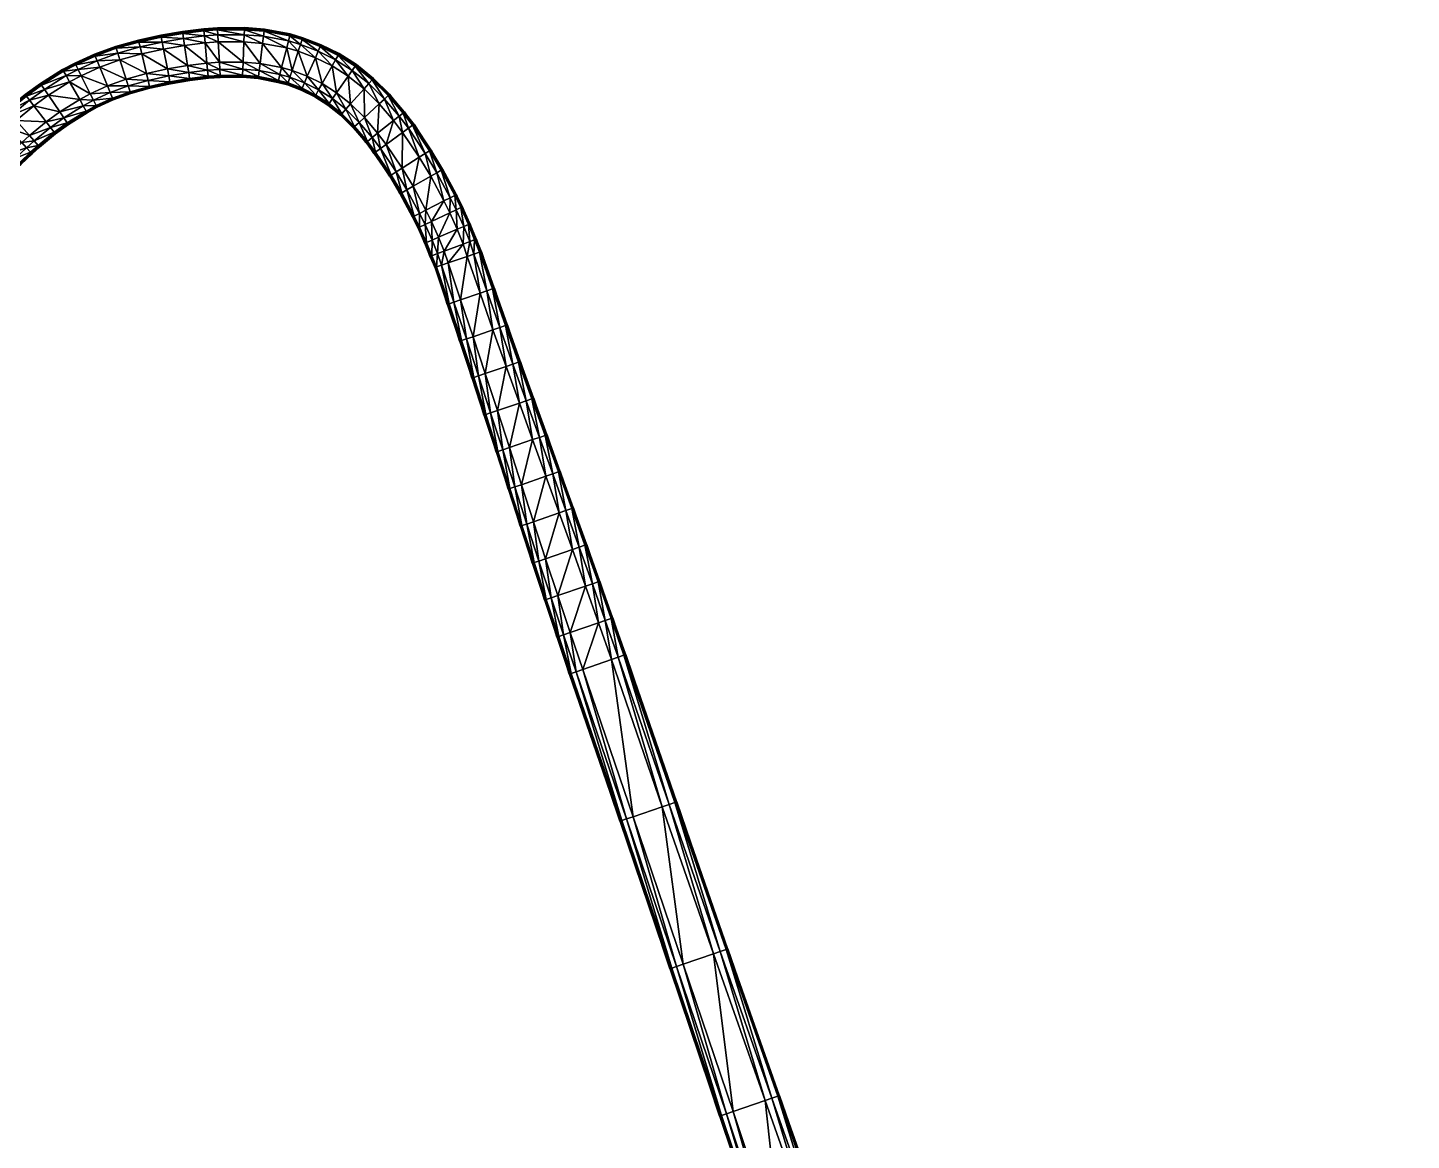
# Model space of a CAD drawing. Extents: x -796 to 2083, y -2726 to 2815.
# Drawn here: x -74 to 610, y 2265 to 2815 of the extents above; entities that cross this region are included whole.
import ezdxf

# ---------------------------------------------------------------- set-up
doc = ezdxf.new("R2010")
doc.units = 0
for name, color, linetype in [('MELLAHA022LEFTSAND', 82, 'CONTINUOUS'), ('MELLAHA022RIGHTSAND', 82, 'CONTINUOUS'), ('MELLAHA022TRACK', 82, 'CONTINUOUS'), ('MELLAHA023LEFTSAND', 82, 'CONTINUOUS'), ('MELLAHA023RIGHTSAND', 82, 'CONTINUOUS'), ('MELLAHA023TRACK', 82, 'CONTINUOUS')]:
    doc.layers.add(name, color=color, linetype=linetype)

msp = doc.modelspace()

# ---------------------------------------------------------------- meshes
at = {"layer": 'MELLAHA022LEFTSAND', "color": 82}
mesh = msp.add_polyface(dxfattribs=at)
corners = [(3.399428, 2810.101074, 5.120324), (-7.655331, 2810.720215, 5.120324), (-7.174756, 2808.266113, 5.120324), (3.029832, 2812.574463, 5.120324), (-7.751444, 2811.210938, 5.620324), (2.955913, 2813.069092, 5.620324), (-7.847559, 2811.70166, 5.120324), (-6.501952, 2804.830811, 5.120324), (-18.097702, 2805.90918, 5.120324), (-17.293772, 2802.501221, 5.120324), (-18.671938, 2808.343262, 5.120324), (-18.786785, 2808.830078, 5.620324), (-18.901632, 2809.316895, 5.120324), (-29.136494, 2802.855225, 5.120324), (-28.065907, 2799.52002, 5.120324), (-29.901199, 2805.237549, 5.120324), (-30.054142, 2805.713867, 5.620324), (-30.207085, 2806.19043, 5.120324), (-39.350746, 2799.125732, 5.120324), (-38.019783, 2795.885986, 5.120324), (-40.301434, 2801.439941, 5.120324), (-40.491573, 2801.902832, 5.620324), (-40.681709, 2802.365723, 5.120324), (-48.773273, 2794.827393, 5.120324), (-47.199615, 2791.698242, 5.120324), (-49.897312, 2797.062256, 5.120324), (-50.12212, 2797.509277, 5.620324), (-50.346928, 2797.956299, 5.120324)]
mesh.append_faces([[corners[k] for k in face] for face in [(0, 1, 2), (3, 4, 1), (5, 6, 4), (7, 8, 9), (7, 2, 8), (2, 10, 8), (2, 1, 10), (1, 11, 10), (1, 4, 11), (4, 12, 11), (4, 6, 12), (9, 13, 14), (9, 8, 13), (8, 15, 13), (8, 10, 15), (10, 16, 15), (10, 11, 16), (11, 17, 16), (11, 12, 17), (14, 18, 19), (14, 13, 18), (13, 20, 18), (13, 15, 20), (15, 21, 20), (15, 16, 21), (16, 22, 21), (16, 17, 22), (19, 23, 24), (19, 18, 23), (18, 25, 23), (18, 20, 25), (20, 21, 26), (21, 22, 27)]])
mesh = msp.add_polyface(dxfattribs=at)
corners = [(42.454029, 2807.698486, 5.120324), (33.391605, 2811.958984, 5.120324), (33.243942, 2808.459473, 5.120324), (42.889877, 2811.174561, 5.120324), (33.497078, 2814.45874, 5.120324), (43.201199, 2813.657471, 5.120324), (33.518173, 2814.95874, 5.620324), (43.263462, 2814.154053, 5.620324), (33.539268, 2815.458496, 5.120324), (20.353958, 2811.919189, 5.120324), (20.540943, 2808.398926, 5.120324), (20.220394, 2814.433594, 5.120324), (20.204899, 2814.933594, 5.620324), (20.189404, 2815.433594, 5.120324), (13.666998, 2811.364258, 5.120324), (13.997042, 2807.878418, 5.120324), (13.431252, 2813.854248, 5.120324), (13.384103, 2814.352295, 5.620324), (13.336954, 2814.850342, 5.120324), (3.399428, 2810.101074, 5.120324), (3.916863, 2806.638428, 5.120324), (3.029832, 2812.574463, 5.120324), (2.955913, 2813.069092, 5.620324), (2.881993, 2813.563721, 5.120324), (-7.174756, 2808.266113, 5.120324), (-6.501952, 2804.830811, 5.120324), (-7.655331, 2810.720215, 5.120324), (-7.751444, 2811.210938, 5.620324), (-7.847559, 2811.70166, 5.120324)]
mesh.append_faces([[corners[k] for k in face] for face in [(0, 1, 2), (3, 4, 1), (5, 6, 4), (7, 8, 6), (2, 9, 10), (2, 1, 9), (1, 11, 9), (1, 4, 11), (4, 12, 11), (4, 6, 12), (6, 13, 12), (6, 8, 13), (10, 14, 15), (10, 9, 14), (9, 16, 14), (9, 11, 16), (11, 17, 16), (11, 12, 17), (12, 18, 17), (12, 13, 18), (15, 19, 20), (15, 14, 19), (14, 21, 19), (14, 16, 21), (16, 22, 21), (16, 17, 22), (17, 23, 22), (17, 18, 23), (20, 24, 25), (20, 19, 24), (19, 21, 26), (21, 22, 27), (22, 23, 28)]])
mesh = msp.add_polyface(dxfattribs=at)
corners = [(76.798691, 2796.500488, 5.120323), (69.984238, 2803.818359, 5.120323), (68.578156, 2800.608398, 5.120323), (78.51947, 2799.553223, 5.120323), (70.988594, 2806.111328, 5.120323), (79.748596, 2801.733887, 5.120323), (71.189461, 2806.569824, 5.620323), (79.994415, 2802.169922, 5.620323), (71.390335, 2807.02832, 5.120323), (61.192955, 2807.15332, 5.120323), (60.115559, 2803.818848, 5.120323), (61.962524, 2809.535156, 5.120323), (62.11644, 2810.011475, 5.620323), (62.270351, 2810.488037, 5.120323), (55.226463, 2808.990967, 5.120323), (54.356174, 2805.545898, 5.120323), (55.848099, 2811.45166, 5.120323), (55.955135, 2811.94043, 5.620323), (56.062176, 2812.429443, 5.120323), (42.889877, 2811.174561, 5.120324), (42.454029, 2807.698486, 5.120324), (43.201199, 2813.657471, 5.120324), (43.263462, 2814.154053, 5.620324), (43.325726, 2814.650635, 5.120324), (33.391605, 2811.958984, 5.120324), (33.497078, 2814.45874, 5.120324), (33.518173, 2814.95874, 5.620324), (33.539268, 2815.458496, 5.120324)]
mesh.append_faces([[corners[k] for k in face] for face in [(0, 1, 2), (0, 3, 1), (3, 4, 1), (5, 6, 4), (7, 8, 6), (2, 9, 10), (2, 1, 9), (1, 11, 9), (1, 4, 11), (4, 12, 11), (4, 6, 12), (6, 13, 12), (6, 8, 13), (10, 14, 15), (10, 9, 14), (9, 16, 14), (9, 11, 16), (11, 17, 16), (11, 12, 17), (12, 18, 17), (12, 13, 18), (15, 19, 20), (15, 14, 19), (14, 21, 19), (14, 16, 21), (16, 22, 21), (16, 17, 22), (17, 23, 22), (17, 18, 23), (20, 19, 24), (19, 21, 25), (21, 22, 26), (22, 23, 27)]])
mesh = msp.add_polyface(dxfattribs=at)
corners = [(107.163147, 2769.478516, 5.120323), (102.680817, 2780.132813, 5.120323), (100.104248, 2777.759521, 5.120323), (109.906006, 2771.655762, 5.120323), (104.521225, 2781.827881, 5.120323), (111.865204, 2773.210938, 5.120323), (104.889297, 2782.166992, 5.620323), (112.257034, 2773.521973, 5.620323), (105.257385, 2782.505859, 5.120323), (94.985962, 2787.781494, 5.120323), (92.641068, 2785.17627, 5.120323), (96.660889, 2789.64209, 5.120323), (96.995865, 2790.014404, 5.620323), (97.330856, 2790.386475, 5.120323), (86.802307, 2794.33374, 5.120323), (84.788879, 2791.464111, 5.120323), (88.240463, 2796.383545, 5.120323), (88.528091, 2796.793457, 5.620323), (88.815735, 2797.203369, 5.120323), (78.51947, 2799.553223, 5.120323), (76.798691, 2796.500488, 5.120323), (79.748596, 2801.733887, 5.120323), (79.994415, 2802.169922, 5.620323), (80.24025, 2802.605957, 5.120323), (70.988594, 2806.111328, 5.120323), (71.189461, 2806.569824, 5.620323), (71.390335, 2807.02832, 5.120323)]
mesh.append_faces([[corners[k] for k in face] for face in [(0, 1, 2), (0, 3, 1), (3, 4, 1), (3, 5, 4), (5, 6, 4), (7, 8, 6), (2, 9, 10), (2, 1, 9), (1, 11, 9), (1, 4, 11), (4, 12, 11), (4, 6, 12), (6, 13, 12), (6, 8, 13), (10, 14, 15), (10, 9, 14), (9, 16, 14), (9, 11, 16), (11, 17, 16), (11, 12, 17), (12, 18, 17), (12, 13, 18), (15, 19, 20), (15, 14, 19), (14, 21, 19), (14, 16, 21), (16, 22, 21), (16, 17, 22), (17, 23, 22), (17, 18, 23), (19, 21, 24), (21, 22, 25), (22, 23, 26)]])
mesh = msp.add_polyface(dxfattribs=at)
corners = [(-40.301434, 2801.439941, 5.120324), (-50.12212, 2797.509277, 5.620324), (-49.897312, 2797.062256, 5.120324), (-40.491573, 2801.902832, 5.620324), (-50.346928, 2797.956299, 5.120324), (-47.199615, 2791.698242, 5.120324), (-54.668056, 2791.753174, 5.120324), (-52.932934, 2788.680908, 5.120324), (-48.773273, 2794.827393, 5.120324), (-55.907436, 2793.947754, 5.120324), (-56.163532, 2794.377441, 5.620324), (-56.419636, 2794.807373, 5.120324), (-65.431778, 2784.944336, 5.120324), (-63.447811, 2782.058838, 5.120324), (-66.848907, 2787.005371, 5.120324), (-67.132324, 2787.41748, 5.620324), (-67.415756, 2787.82959, 5.120324), (-72.772903, 2779.574463, 5.120324), (-70.627869, 2776.807373, 5.120324), (-74.305084, 2781.551025, 5.120324), (-74.611511, 2781.946533, 5.620324), (-74.917953, 2782.341797, 5.120324), (-81.67868, 2772.226074, 5.120324), (-79.361984, 2769.59082, 5.120324), (-83.333466, 2774.108398, 5.120324), (-83.658463, 2774.488525, 5.620324), (-83.983475, 2774.868652, 5.120324)]
mesh.append_faces([[corners[k] for k in face] for face in [(0, 1, 2), (3, 4, 1), (5, 6, 7), (5, 8, 6), (8, 9, 6), (8, 2, 9), (2, 10, 9), (2, 1, 10), (1, 11, 10), (1, 4, 11), (7, 12, 13), (7, 6, 12), (6, 14, 12), (6, 9, 14), (9, 15, 14), (9, 10, 15), (10, 16, 15), (10, 11, 16), (13, 17, 18), (13, 12, 17), (12, 19, 17), (12, 14, 19), (14, 20, 19), (14, 15, 20), (15, 21, 20), (15, 16, 21), (18, 22, 23), (18, 17, 22), (17, 24, 22), (17, 19, 24), (19, 25, 24), (19, 20, 25), (20, 21, 26)]])
mesh = msp.add_polyface(dxfattribs=at)
corners = [(132.116653, 2729.745605, 5.120323), (128.582779, 2743.699463, 5.120323), (125.542511, 2741.964111, 5.120323), (135.250427, 2731.324951, 5.120323), (130.75441, 2744.939209, 5.120323), (137.488831, 2732.453369, 5.120323), (131.188736, 2745.187012, 5.620323), (137.932541, 2732.684082, 5.620323), (131.623047, 2745.435059, 5.120323), (138.376236, 2732.914795, 5.120323), (122.892349, 2753.194824, 5.120323), (119.929611, 2751.329834, 5.120323), (125.008591, 2754.5271, 5.120323), (125.431839, 2754.793457, 5.620323), (125.855087, 2755.060059, 5.120323), (114.497406, 2765.695068, 5.120323), (111.652283, 2763.620117, 5.120323), (116.529648, 2767.17749, 5.120323), (116.939178, 2767.4646, 5.620323), (117.348724, 2767.751953, 5.120323), (109.906006, 2771.655762, 5.120323), (107.163147, 2769.478516, 5.120323), (111.865204, 2773.210938, 5.120323), (112.257034, 2773.521973, 5.620323), (112.64888, 2773.832764, 5.120323), (104.889297, 2782.166992, 5.620323), (105.257385, 2782.505859, 5.120323)]
mesh.append_faces([[corners[k] for k in face] for face in [(0, 1, 2), (3, 4, 1), (3, 5, 4), (5, 6, 4), (5, 7, 6), (7, 8, 6), (7, 9, 8), (2, 10, 11), (2, 1, 10), (1, 12, 10), (1, 4, 12), (4, 13, 12), (4, 6, 13), (6, 14, 13), (6, 8, 14), (11, 15, 16), (11, 10, 15), (10, 17, 15), (10, 12, 17), (12, 18, 17), (12, 13, 18), (13, 19, 18), (13, 14, 19), (16, 20, 21), (16, 15, 20), (15, 22, 20), (15, 17, 22), (17, 23, 22), (17, 18, 23), (18, 24, 23), (18, 19, 24), (22, 23, 25), (23, 24, 26)]])
mesh = msp.add_polyface(dxfattribs=at)
corners = [(143.607025, 2702.351807, 5.120331), (144.847366, 2709.621094, 5.120323), (141.565674, 2708.400879, 5.120323), (146.914169, 2703.48999, 5.122773), (147.191422, 2710.492676, 5.120323), (149.750854, 2704.466309, 5.122773), (147.660233, 2710.667236, 5.620323), (150.223633, 2704.628906, 5.622773), (148.129044, 2710.841553, 5.120323), (150.696426, 2704.791748, 5.122773), (141.859833, 2717.086182, 5.120323), (138.638412, 2715.71582, 5.120323), (144.160858, 2718.065186, 5.120323), (144.621063, 2718.260742, 5.620323), (145.081268, 2718.456543, 5.120323), (138.119095, 2725.404297, 5.120323), (134.954376, 2723.907959, 5.120323), (140.379608, 2726.473145, 5.120323), (140.831711, 2726.687012, 5.620323), (141.283813, 2726.900635, 5.120323), (135.250427, 2731.324951, 5.120323), (132.116653, 2729.745605, 5.120323), (137.488831, 2732.453369, 5.120323), (137.932541, 2732.684082, 5.620323), (138.376236, 2732.914795, 5.120323), (128.582779, 2743.699463, 5.120323)]
mesh.append_faces([[corners[k] for k in face] for face in [(0, 1, 2), (0, 3, 1), (3, 4, 1), (3, 5, 4), (5, 6, 4), (5, 7, 6), (7, 8, 6), (7, 9, 8), (2, 10, 11), (2, 1, 10), (1, 12, 10), (1, 4, 12), (4, 13, 12), (4, 6, 13), (6, 14, 13), (6, 8, 14), (11, 15, 16), (11, 10, 15), (10, 17, 15), (10, 12, 17), (12, 18, 17), (12, 13, 18), (13, 19, 18), (13, 14, 19), (16, 20, 21), (16, 15, 20), (15, 22, 20), (15, 17, 22), (17, 23, 22), (17, 18, 23), (18, 24, 23), (18, 19, 24), (21, 20, 25)]])
at = {"layer": 'MELLAHA022RIGHTSAND', "color": 82}
mesh = msp.add_polyface(dxfattribs=at)
corners = [(40.275089, 2790.320557, 5.122765), (32.526821, 2791.464111, 5.622765), (32.505726, 2790.964355, 5.122765), (40.337353, 2790.817139, 5.622765), (32.547916, 2791.964111, 5.122765), (40.39962, 2791.313721, 5.122765), (32.674484, 2794.963623, 5.122765), (40.773201, 2794.293213, 5.122765), (32.822151, 2798.463379, 5.122765), (21.43782, 2791.306641, 5.622765), (21.453314, 2790.806641, 5.122765), (21.422325, 2791.806641, 5.122765), (21.262047, 2794.82373, 5.122765), (21.075195, 2798.341553, 5.120324), (15.599878, 2790.949219, 5.622765), (15.647028, 2790.451416, 5.122765), (15.552729, 2791.447266, 5.122765), (15.269835, 2794.435303, 5.122765), (14.939791, 2797.921143, 5.122765), (6.429755, 2789.82251, 5.622765), (6.503675, 2789.327881, 5.122765), (6.355836, 2790.317139, 5.122765), (5.91232, 2793.285156, 5.122765), (5.394885, 2796.747803, 5.122765), (-3.234524, 2788.146484, 5.622765), (-3.138409, 2787.655762, 5.122765), (-3.330638, 2788.637451, 5.122765), (-3.907328, 2791.582031, 5.122765), (-4.580131, 2795.017578, 5.122765)]
mesh.append_faces([[corners[k] for k in face] for face in [(0, 1, 2), (3, 4, 1), (5, 6, 4), (7, 8, 6), (2, 9, 10), (2, 1, 9), (1, 11, 9), (1, 4, 11), (4, 12, 11), (4, 6, 12), (6, 13, 12), (6, 8, 13), (10, 14, 15), (10, 9, 14), (9, 16, 14), (9, 11, 16), (11, 17, 16), (11, 12, 17), (12, 18, 17), (12, 13, 18), (15, 19, 20), (15, 14, 19), (14, 21, 19), (14, 16, 21), (16, 22, 21), (16, 17, 22), (17, 23, 22), (17, 18, 23), (20, 24, 25), (20, 19, 24), (19, 21, 26), (21, 22, 27), (22, 23, 28)]])
mesh = msp.add_polyface(dxfattribs=at)
corners = [(68.19603, 2781.239014, 5.122765), (61.749561, 2785.019287, 5.622765), (61.548691, 2784.560791, 5.122765), (68.441856, 2781.675293, 5.622765), (61.950432, 2785.477783, 5.122765), (68.687683, 2782.111328, 5.122765), (63.155651, 2788.229248, 5.122765), (70.162628, 2784.728027, 5.122765), (64.561737, 2791.439209, 5.122765), (54.883255, 2787.624756, 5.622765), (54.729343, 2787.148438, 5.122765), (55.03717, 2788.101074, 5.122765), (55.960651, 2790.959229, 5.122765), (57.038048, 2794.293945, 5.122765), (50.146961, 2788.818604, 5.622765), (50.039925, 2788.329834, 5.122765), (50.253998, 2789.307617, 5.122765), (50.999958, 2792.260498, 5.122765), (51.869633, 2795.703125, 5.120323), (40.337353, 2790.817139, 5.622765), (40.275089, 2790.320557, 5.122765), (40.39962, 2791.313721, 5.122765), (40.773201, 2794.293213, 5.122765), (41.209053, 2797.769287, 5.122765), (32.526821, 2791.464111, 5.622765), (32.547916, 2791.964111, 5.122765), (32.674484, 2794.963623, 5.122765), (32.822151, 2798.463379, 5.122765)]
mesh.append_faces([[corners[k] for k in face] for face in [(0, 1, 2), (0, 3, 1), (3, 4, 1), (5, 6, 4), (7, 8, 6), (2, 9, 10), (2, 1, 9), (1, 11, 9), (1, 4, 11), (4, 12, 11), (4, 6, 12), (6, 13, 12), (6, 8, 13), (10, 14, 15), (10, 9, 14), (9, 16, 14), (9, 11, 16), (11, 17, 16), (11, 12, 17), (12, 18, 17), (12, 13, 18), (15, 19, 20), (15, 14, 19), (14, 21, 19), (14, 16, 21), (16, 22, 21), (16, 17, 22), (17, 23, 22), (17, 18, 23), (20, 19, 24), (19, 21, 25), (21, 22, 26), (22, 23, 27)]])
mesh = msp.add_polyface(dxfattribs=at)
corners = [(6.429755, 2789.82251, 5.622765), (-3.330638, 2788.637451, 5.122765), (-3.234524, 2788.146484, 5.622765), (6.355836, 2790.317139, 5.122765), (-3.907328, 2791.582031, 5.122765), (5.91232, 2793.285156, 5.122765), (-4.580131, 2795.017578, 5.122765), (-3.138409, 2787.655762, 5.122765), (-13.389536, 2785.950928, 5.622765), (-13.274689, 2785.464111, 5.122765), (-13.504383, 2786.437744, 5.122765), (-14.193466, 2789.358887, 5.122765), (-14.997396, 2792.766846, 5.122765), (-22.866655, 2783.322998, 5.622765), (-22.713715, 2782.846436, 5.122765), (-23.019596, 2783.799316, 5.122765), (-23.937244, 2786.658203, 5.122765), (-25.007835, 2789.993408, 5.122765), (-31.556038, 2780.151367, 5.622765), (-31.365902, 2779.688477, 5.122765), (-31.746178, 2780.614258, 5.122765), (-32.887005, 2783.391357, 5.122765), (-34.217968, 2786.631348, 5.122765), (-39.557251, 2776.502686, 5.622765), (-39.332443, 2776.055664, 5.122765), (-39.782059, 2776.949707, 5.122765), (-41.130909, 2779.631836, 5.122765), (-42.704563, 2782.760742, 5.122765)]
mesh.append_faces([[corners[k] for k in face] for face in [(0, 1, 2), (3, 4, 1), (5, 6, 4), (7, 8, 9), (7, 2, 8), (2, 10, 8), (2, 1, 10), (1, 11, 10), (1, 4, 11), (4, 12, 11), (4, 6, 12), (9, 13, 14), (9, 8, 13), (8, 15, 13), (8, 10, 15), (10, 16, 15), (10, 11, 16), (11, 17, 16), (11, 12, 17), (14, 18, 19), (14, 13, 18), (13, 20, 18), (13, 15, 20), (15, 21, 20), (15, 16, 21), (16, 22, 21), (16, 17, 22), (19, 23, 24), (19, 18, 23), (18, 25, 23), (18, 20, 25), (20, 21, 26), (21, 22, 27)]])
mesh = msp.add_polyface(dxfattribs=at)
corners = [(93.450775, 2758.594238, 5.122765), (87.591324, 2766.233887, 5.622765), (87.223251, 2765.89502, 5.122765), (93.842621, 2758.905273, 5.622765), (87.959412, 2766.572998, 5.122765), (94.234451, 2759.216309, 5.122765), (90.167892, 2768.607178, 5.122765), (96.58548, 2761.08252, 5.122765), (92.744461, 2770.980469, 5.122765), (99.328339, 2763.259766, 5.122765), (81.25325, 2772.524902, 5.622765), (80.918274, 2772.152832, 5.122765), (81.588242, 2772.896973, 5.122765), (83.598145, 2775.129883, 5.122765), (85.943039, 2777.735107, 5.122765), (75.010803, 2777.527588, 5.622765), (74.723175, 2777.117676, 5.122765), (75.298431, 2777.9375, 5.122765), (77.024231, 2780.397217, 5.122765), (79.037659, 2783.26709, 5.122765), (68.441856, 2781.675293, 5.622765), (68.19603, 2781.239014, 5.122765), (68.687683, 2782.111328, 5.122765), (70.162628, 2784.728027, 5.122765), (71.883408, 2787.780762, 5.122765), (61.950432, 2785.477783, 5.122765), (63.155651, 2788.229248, 5.122765), (64.561737, 2791.439209, 5.122765)]
mesh.append_faces([[corners[k] for k in face] for face in [(0, 1, 2), (3, 4, 1), (5, 6, 4), (5, 7, 6), (7, 8, 6), (7, 9, 8), (2, 10, 11), (2, 1, 10), (1, 12, 10), (1, 4, 12), (4, 13, 12), (4, 6, 13), (6, 14, 13), (6, 8, 14), (11, 15, 16), (11, 10, 15), (10, 17, 15), (10, 12, 17), (12, 18, 17), (12, 13, 18), (13, 19, 18), (13, 14, 19), (16, 20, 21), (16, 15, 20), (15, 22, 20), (15, 17, 22), (17, 23, 22), (17, 18, 23), (18, 24, 23), (18, 19, 24), (20, 22, 25), (22, 23, 26), (23, 24, 27)]])
mesh = msp.add_polyface(dxfattribs=at)
corners = [(-31.746178, 2780.614258, 5.122765), (-41.130909, 2779.631836, 5.122765), (-39.782059, 2776.949707, 5.122765), (-32.887005, 2783.391357, 5.122765), (-42.704563, 2782.760742, 5.122765), (-39.332443, 2776.055664, 5.122765), (-44.498203, 2773.769287, 5.622765), (-44.242104, 2773.3396, 5.122765), (-39.557251, 2776.502686, 5.622765), (-44.754303, 2774.199219, 5.122765), (-46.241543, 2776.832764, 5.122765), (-47.975449, 2779.902832, 5.120324), (-53.812801, 2768.046387, 5.622765), (-53.529377, 2767.634033, 5.122765), (-54.096226, 2768.458496, 5.122765), (-55.796772, 2770.931641, 5.122765), (-57.780735, 2773.817139, 5.122765), (-60.210621, 2763.368652, 5.622765), (-59.904186, 2762.973389, 5.122765), (-60.517056, 2763.76416, 5.122765), (-62.355663, 2766.135986, 5.122765), (-64.500702, 2768.903076, 5.122765), (-68.117096, 2756.788574, 5.622765), (-67.792084, 2756.408447, 5.122765), (-68.442093, 2757.168701, 5.122765), (-70.427826, 2759.427734, 5.122765), (-72.742874, 2762.061035, 5.120324)]
mesh.append_faces([[corners[k] for k in face] for face in [(0, 1, 2), (3, 4, 1), (5, 6, 7), (5, 8, 6), (8, 9, 6), (8, 2, 9), (2, 10, 9), (2, 1, 10), (1, 11, 10), (1, 4, 11), (7, 12, 13), (7, 6, 12), (6, 14, 12), (6, 9, 14), (9, 15, 14), (9, 10, 15), (10, 16, 15), (10, 11, 16), (13, 17, 18), (13, 12, 17), (12, 19, 17), (12, 14, 19), (14, 20, 19), (14, 15, 20), (15, 21, 20), (15, 16, 21), (18, 22, 23), (18, 17, 22), (17, 24, 22), (17, 19, 24), (19, 25, 24), (19, 20, 25), (20, 21, 26)]])
mesh = msp.add_polyface(dxfattribs=at)
corners = [(-62.355663, 2766.135986, 5.122765), (-72.742874, 2762.061035, 5.120324), (-70.427826, 2759.427734, 5.122765), (-67.792084, 2756.408447, 5.122765), (-71.866714, 2753.445557, 5.622765), (-71.527603, 2753.078125, 5.122765), (-68.117096, 2756.788574, 5.622765), (-72.205841, 2753.812988, 5.122765), (-68.442093, 2757.168701, 5.122765), (-74.240555, 2756.018066, 5.122765), (-76.614395, 2758.59082, 5.122765), (-77.247101, 2748.338135, 5.622765), (-76.898361, 2747.979736, 5.122765), (-77.595856, 2748.696289, 5.122765), (-79.688354, 2750.846436, 5.122765), (-82.129608, 2753.354736, 5.122765), (-82.412781, 2743.228027, 5.622765), (-82.05899, 2742.874756, 5.122765), (-82.766556, 2743.581299, 5.122765), (-84.889236, 2745.701416, 5.122765), (-87.365707, 2748.174805, 5.122765), (-87.434586, 2738.186035, 5.622765), (-87.080811, 2737.832764, 5.122765), (-87.788376, 2738.539551, 5.122765), (-89.911041, 2740.659424, 5.122765), (-92.387482, 2743.132813, 5.122765)]
mesh.append_faces([[corners[k] for k in face] for face in [(0, 1, 2), (3, 4, 5), (3, 6, 4), (6, 7, 4), (6, 8, 7), (8, 9, 7), (8, 2, 9), (2, 10, 9), (2, 1, 10), (5, 11, 12), (5, 4, 11), (4, 13, 11), (4, 7, 13), (7, 14, 13), (7, 9, 14), (9, 15, 14), (9, 10, 15), (12, 16, 17), (12, 11, 16), (11, 18, 16), (11, 13, 18), (13, 19, 18), (13, 14, 19), (14, 20, 19), (14, 15, 20), (17, 21, 22), (17, 16, 21), (16, 23, 21), (16, 18, 23), (18, 24, 23), (18, 19, 24), (19, 25, 24), (19, 20, 25)]])
mesh = msp.add_polyface(dxfattribs=at)
corners = [(116.457947, 2721.839111, 5.122764), (110.777634, 2733.535889, 5.622764), (110.343307, 2733.287842, 5.122764), (116.901657, 2722.069824, 5.622764), (111.21196, 2733.783691, 5.122764), (117.345352, 2722.300537, 5.122764), (113.817902, 2735.27124, 5.122764), (120.057098, 2723.618164, 5.120323), (116.85817, 2737.006836, 5.122764), (123.16301, 2725.23291, 5.120323), (105.54126, 2742.271973, 5.622764), (105.118011, 2742.005371, 5.122764), (105.964508, 2742.53833, 5.122764), (108.503998, 2744.136963, 5.122764), (111.466736, 2746.002197, 5.122764), (97.832016, 2753.550293, 5.622765), (97.422485, 2753.262939, 5.122765), (98.241547, 2753.837402, 5.122765), (100.680237, 2755.616211, 5.122765), (103.523346, 2757.690186, 5.120323), (93.842621, 2758.905273, 5.622765), (93.450775, 2758.594238, 5.122765), (94.234451, 2759.216309, 5.122765), (96.58548, 2761.08252, 5.122765), (99.328339, 2763.259766, 5.122765), (87.591324, 2766.233887, 5.622765), (87.959412, 2766.572998, 5.122765)]
mesh.append_faces([[corners[k] for k in face] for face in [(0, 1, 2), (3, 4, 1), (3, 5, 4), (5, 6, 4), (5, 7, 6), (7, 8, 6), (7, 9, 8), (2, 10, 11), (2, 1, 10), (1, 12, 10), (1, 4, 12), (4, 13, 12), (4, 6, 13), (6, 14, 13), (6, 8, 14), (11, 15, 16), (11, 10, 15), (10, 17, 15), (10, 12, 17), (12, 18, 17), (12, 13, 18), (13, 19, 18), (13, 14, 19), (16, 20, 21), (16, 15, 20), (15, 22, 20), (15, 17, 22), (17, 23, 22), (17, 18, 23), (18, 24, 23), (18, 19, 24), (21, 20, 25), (20, 22, 26)]])
mesh = msp.add_polyface(dxfattribs=at)
corners = [(127.53241, 2696.819336, 5.120331), (125.628372, 2702.474609, 5.622764), (125.159561, 2702.300293, 5.122764), (128.005203, 2696.982178, 5.620331), (126.097183, 2702.648926, 5.122764), (128.477982, 2697.144775, 5.120331), (128.910065, 2703.694824, 5.122764), (130.841888, 2697.958496, 5.120331), (132.191742, 2704.915039, 5.122764), (134.151367, 2699.097412, 5.120331), (122.993759, 2709.061035, 5.622764), (122.533554, 2708.865234, 5.122764), (123.453964, 2709.256836, 5.122764), (126.215179, 2710.431396, 5.122764), (129.436615, 2711.801758, 5.122764), (119.585098, 2716.641113, 5.622764), (119.132996, 2716.42749, 5.122764), (120.037201, 2716.85498, 5.122764), (122.749817, 2718.137451, 5.122764), (125.914536, 2719.633789, 5.122764), (116.901657, 2722.069824, 5.622764), (116.457947, 2721.839111, 5.122764), (117.345352, 2722.300537, 5.122764), (120.057098, 2723.618164, 5.120323), (123.16301, 2725.23291, 5.120323), (110.777634, 2733.535889, 5.622764)]
mesh.append_faces([[corners[k] for k in face] for face in [(0, 1, 2), (0, 3, 1), (3, 4, 1), (3, 5, 4), (5, 6, 4), (5, 7, 6), (7, 8, 6), (7, 9, 8), (2, 10, 11), (2, 1, 10), (1, 12, 10), (1, 4, 12), (4, 13, 12), (4, 6, 13), (6, 14, 13), (6, 8, 14), (11, 15, 16), (11, 10, 15), (10, 17, 15), (10, 12, 17), (12, 18, 17), (12, 13, 18), (13, 19, 18), (13, 14, 19), (16, 20, 21), (16, 15, 20), (15, 22, 20), (15, 17, 22), (17, 23, 22), (17, 18, 23), (18, 24, 23), (18, 19, 24), (21, 20, 25)]])
at = {"layer": 'MELLAHA022TRACK', "color": 82}
mesh = msp.add_polyface(dxfattribs=at)
corners = [(134.149002, 2699.09668, 5.11789), (143.607025, 2702.351807, 5.120331), (132.189423, 2704.914307, 5.120323), (141.565674, 2708.400879, 5.120323), (129.434326, 2711.800781, 5.120323), (138.638412, 2715.71582, 5.120323), (125.912308, 2719.632813, 5.120323), (134.954376, 2723.907959, 5.120323), (123.16301, 2725.23291, 5.120323), (132.116653, 2729.745605, 5.120323), (116.856018, 2737.005615, 5.120323), (125.542511, 2741.964111, 5.120323), (111.464645, 2746.000732, 5.120323), (119.929611, 2751.329834, 5.120323), (103.523346, 2757.690186, 5.120323), (111.652283, 2763.619629, 5.120323), (99.326401, 2763.258057, 5.120323), (107.163147, 2769.478516, 5.120323), (92.74263, 2770.97876, 5.120323), (100.104248, 2777.759521, 5.120323), (85.941376, 2777.733154, 5.120323), (92.641068, 2785.17627, 5.120323), (79.03624, 2783.264893, 5.120323), (84.788879, 2791.464111, 5.120323), (71.882187, 2787.778564, 5.120323), (76.798691, 2796.500488, 5.120323), (64.560745, 2791.437012, 5.120323), (68.578156, 2800.608398, 5.120323), (57.037289, 2794.291504, 5.120323), (60.115559, 2803.818848, 5.120323), (51.869102, 2795.700684, 5.117882), (54.356174, 2805.545898, 5.120323), (41.208744, 2797.766846, 5.120323), (42.454029, 2807.698486, 5.120324), (32.822044, 2798.460693, 5.120324), (33.243942, 2808.459473, 5.120324), (21.075195, 2798.341553, 5.120324), (20.540943, 2808.398926, 5.120324), (14.940023, 2797.918701, 5.120324), (13.997042, 2807.878418, 5.120324), (5.39525, 2796.745361, 5.120324), (3.916863, 2806.638428, 5.120324), (-4.579656, 2795.015137, 5.120324), (-6.501952, 2804.830811, 5.120324), (-14.996828, 2792.764404, 5.120324), (-17.293772, 2802.501221, 5.120324), (-25.007076, 2789.990967, 5.120324), (-28.065907, 2799.52002, 5.120324), (-34.217026, 2786.628906, 5.120324), (-38.019783, 2795.885986, 5.120324), (-42.703453, 2782.758545, 5.120324), (-47.199615, 2791.698242, 5.120324), (-47.975449, 2779.902832, 5.120324), (-52.932941, 2788.680908, 5.120324), (-57.779339, 2773.814941, 5.120324), (-63.447811, 2782.058838, 5.120324), (-64.499191, 2768.901123, 5.120324), (-70.627869, 2776.807373, 5.120324), (-72.741272, 2762.059082, 5.117882), (-79.361984, 2769.59082, 5.120324), (-76.612717, 2758.588867, 5.120324), (-83.395111, 2765.938965, 5.120324), (-82.127884, 2753.352783, 5.120324), (-89.10289, 2760.519531, 5.120324), (-87.363953, 2748.172852, 5.120324), (-94.43956, 2755.239502, 5.120324), (-92.385742, 2743.130859, 5.120324), (-99.461304, 2750.19751, 5.120324)]
mesh.append_faces([[corners[k] for k in face] for face in [(0, 3, 2), (0, 1, 3), (2, 5, 4), (2, 3, 5), (4, 7, 6), (4, 5, 7), (6, 9, 8), (6, 7, 9), (8, 11, 10), (8, 9, 11), (10, 13, 12), (10, 11, 13), (12, 15, 14), (12, 13, 15), (14, 17, 16), (14, 15, 17), (16, 19, 18), (16, 17, 19), (18, 21, 20), (18, 19, 21), (20, 23, 22), (20, 21, 23), (22, 25, 24), (22, 23, 25), (24, 27, 26), (24, 25, 27), (26, 29, 28), (26, 27, 29), (28, 31, 30), (28, 29, 31), (30, 33, 32), (30, 31, 33), (32, 35, 34), (32, 33, 35), (34, 37, 36), (34, 35, 37), (36, 39, 38), (36, 37, 39), (38, 41, 40), (38, 39, 41), (40, 43, 42), (40, 41, 43), (42, 45, 44), (42, 43, 45), (44, 47, 46), (44, 45, 47), (46, 49, 48), (46, 47, 49), (48, 51, 50), (48, 49, 51), (50, 53, 52), (50, 51, 53), (52, 55, 54), (52, 53, 55), (54, 57, 56), (54, 55, 57), (56, 59, 58), (56, 57, 59), (58, 61, 60), (58, 59, 61), (60, 63, 62), (60, 61, 63), (62, 65, 64), (62, 63, 65), (64, 67, 66), (64, 65, 67)]])
at = {"layer": 'MELLAHA023LEFTSAND', "color": 82}
mesh = msp.add_polyface(dxfattribs=at)
corners = [(150.696426, 2704.791992, 5.122773), (156.543228, 2686.446289, 5.622715), (157.016022, 2686.609131, 5.122715), (150.223633, 2704.629395, 5.622773), (156.07045, 2686.283691, 5.122715), (149.750854, 2704.466553, 5.122773), (153.233749, 2685.307373, 5.122715), (146.914169, 2703.490234, 5.122773), (149.924271, 2684.168457, 5.122715), (143.604691, 2702.351074, 5.122773), (162.958832, 2668.296387, 5.62256), (163.43161, 2668.459229, 5.12256), (162.486038, 2668.133789, 5.12256), (159.649353, 2667.157471, 5.12256), (156.339874, 2666.018555, 5.12256), (169.449142, 2650.172363, 5.622326), (169.921936, 2650.334961, 5.122326), (168.976364, 2650.009521, 5.122326), (166.139664, 2649.033203, 5.122326), (162.830185, 2647.894287, 5.122326), (175.992737, 2632.066406, 5.622038), (176.46553, 2632.229248, 5.122038), (175.519958, 2631.903809, 5.122038), (172.683258, 2630.92749, 5.122038), (169.373779, 2629.788574, 5.122038), (182.568344, 2613.971924, 5.621717)]
mesh.append_faces([[corners[k] for k in face] for face in [(0, 1, 2), (0, 3, 1), (3, 4, 1), (3, 5, 4), (5, 6, 4), (5, 7, 6), (7, 8, 6), (7, 9, 8), (2, 10, 11), (2, 1, 10), (1, 12, 10), (1, 4, 12), (4, 13, 12), (4, 6, 13), (6, 14, 13), (6, 8, 14), (11, 15, 16), (11, 10, 15), (10, 17, 15), (10, 12, 17), (12, 18, 17), (12, 13, 18), (13, 19, 18), (13, 14, 19), (16, 20, 21), (16, 15, 20), (15, 22, 20), (15, 17, 22), (17, 23, 22), (17, 18, 23), (18, 24, 23), (18, 19, 24), (21, 20, 25)]])
mesh = msp.add_polyface(dxfattribs=at)
corners = [(176.46553, 2632.229248, 5.122038), (182.568344, 2613.971924, 5.621717), (183.041122, 2614.134521, 5.121717), (175.992737, 2632.066406, 5.622038), (182.095551, 2613.809082, 5.121717), (175.519958, 2631.903809, 5.122038), (179.258865, 2612.832764, 5.121717), (172.683258, 2630.92749, 5.122038), (175.949387, 2611.693848, 5.121717), (169.373779, 2629.788574, 5.122038), (189.154617, 2595.880859, 5.621385), (189.627396, 2596.043457, 5.121385), (188.681839, 2595.718018, 5.121385), (185.845139, 2594.741699, 5.121385), (182.53566, 2593.602783, 5.121385), (195.730225, 2577.786133, 5.621063), (196.203003, 2577.94873, 5.121063), (195.257446, 2577.623291, 5.121063), (192.420746, 2576.646973, 5.121063), (189.111267, 2575.508057, 5.121063), (202.273865, 2559.680176, 5.620775), (202.746643, 2559.842773, 5.120775), (201.801086, 2559.517578, 5.120775), (198.964386, 2558.54126, 5.120775), (195.654907, 2557.4021, 5.120775), (208.76413, 2541.556152, 5.620542), (208.291351, 2541.393311, 5.120542)]
mesh.append_faces([[corners[k] for k in face] for face in [(0, 1, 2), (3, 4, 1), (3, 5, 4), (5, 6, 4), (5, 7, 6), (7, 8, 6), (7, 9, 8), (2, 10, 11), (2, 1, 10), (1, 12, 10), (1, 4, 12), (4, 13, 12), (4, 6, 13), (6, 14, 13), (6, 8, 14), (11, 15, 16), (11, 10, 15), (10, 17, 15), (10, 12, 17), (12, 18, 17), (12, 13, 18), (13, 19, 18), (13, 14, 19), (16, 20, 21), (16, 15, 20), (15, 22, 20), (15, 17, 22), (17, 23, 22), (17, 18, 23), (18, 24, 23), (18, 19, 24), (21, 20, 25), (20, 22, 26)]])
mesh = msp.add_polyface(dxfattribs=at)
corners = [(202.746643, 2559.842773, 5.120775), (208.76413, 2541.556152, 5.620542), (209.236908, 2541.71875, 5.120542), (202.273865, 2559.680176, 5.620775), (208.291351, 2541.393311, 5.120542), (201.801086, 2559.517578, 5.120775), (205.454651, 2540.416992, 5.120542), (198.964386, 2558.54126, 5.120775), (202.145172, 2539.278076, 5.120542), (195.654907, 2557.4021, 5.120775), (215.179718, 2523.40625, 5.620386), (215.652496, 2523.568848, 5.120386), (214.70694, 2523.243652, 5.120386), (211.870239, 2522.26709, 5.120386), (208.56076, 2521.128174, 5.120386), (221.499329, 2505.223389, 5.620329), (221.972107, 2505.38623, 5.120329), (221.02655, 2505.060791, 5.120329), (218.18985, 2504.084473, 5.120329), (214.880371, 2502.945313, 5.120329), (246.667419, 2432.453857, 5.620328), (247.140213, 2432.616699, 5.120328), (246.194641, 2432.29126, 5.120328), (243.357941, 2431.314941, 5.120328), (240.048477, 2430.175781, 5.120328), (272.027344, 2359.750488, 5.620327), (271.554565, 2359.587646, 5.120327), (268.717834, 2358.611328, 5.120327)]
mesh.append_faces([[corners[k] for k in face] for face in [(0, 1, 2), (3, 4, 1), (5, 6, 4), (5, 7, 6), (7, 8, 6), (7, 9, 8), (2, 10, 11), (2, 1, 10), (1, 12, 10), (1, 4, 12), (4, 13, 12), (4, 6, 13), (6, 14, 13), (6, 8, 14), (11, 15, 16), (11, 10, 15), (10, 17, 15), (10, 12, 17), (12, 18, 17), (12, 13, 18), (13, 19, 18), (13, 14, 19), (16, 20, 21), (16, 15, 20), (15, 22, 20), (15, 17, 22), (17, 23, 22), (17, 18, 23), (18, 24, 23), (18, 19, 24), (21, 20, 25), (20, 22, 26), (22, 23, 27)]])
mesh = msp.add_polyface(dxfattribs=at)
corners = [(247.140213, 2432.616699, 5.120328), (272.027344, 2359.750488, 5.620327), (272.500122, 2359.913086, 5.120327), (246.667419, 2432.453857, 5.620328), (271.554565, 2359.587646, 5.120327), (246.194641, 2432.29126, 5.120328), (268.717834, 2358.611328, 5.120327), (243.357941, 2431.314941, 5.120328), (265.408386, 2357.472412, 5.120327), (240.048477, 2430.175781, 5.120328), (297.538177, 2287.093262, 5.620326), (298.010986, 2287.255859, 5.120326), (297.065338, 2286.930664, 5.120326), (294.228302, 2285.955322, 5.120326), (290.918427, 2284.817627, 5.120326), (323.1539, 2214.477539, 5.620325), (323.62674, 2214.640137, 5.120325), (322.681061, 2214.315186, 5.120325), (319.844025, 2213.339844, 5.120325), (316.534149, 2212.201904, 5.120325), (348.833557, 2141.884033, 5.620325), (349.306396, 2142.046631, 5.120325), (348.360748, 2141.721436, 5.120325), (345.523712, 2140.746094, 5.120325), (342.213837, 2139.608154, 5.120325), (374.534546, 2069.297607, 5.620324), (374.061707, 2069.135254, 5.120324), (371.22467, 2068.159912, 5.120324), (367.914795, 2067.021973, 5.120324)]
mesh.append_faces([[corners[k] for k in face] for face in [(0, 1, 2), (3, 4, 1), (5, 6, 4), (7, 8, 6), (7, 9, 8), (2, 10, 11), (2, 1, 10), (1, 12, 10), (1, 4, 12), (4, 13, 12), (4, 6, 13), (6, 14, 13), (6, 8, 14), (11, 15, 16), (11, 10, 15), (10, 17, 15), (10, 12, 17), (12, 18, 17), (12, 13, 18), (13, 19, 18), (13, 14, 19), (16, 20, 21), (16, 15, 20), (15, 22, 20), (15, 17, 22), (17, 23, 22), (17, 18, 23), (18, 24, 23), (18, 19, 24), (21, 20, 25), (20, 22, 26), (22, 23, 27), (23, 24, 28)]])
at = {"layer": 'MELLAHA023RIGHTSAND', "color": 82}
mesh = msp.add_polyface(dxfattribs=at)
corners = [(134.151367, 2699.097656, 5.120331), (137.051315, 2679.737793, 5.120331), (140.360794, 2680.876953, 5.120331), (130.841888, 2697.95874, 5.120331), (134.687408, 2678.924316, 5.120331), (128.477982, 2697.14502, 5.120331), (134.214615, 2678.761719, 5.620331), (128.005203, 2696.982422, 5.620331), (133.741837, 2678.598877, 5.120331), (127.53241, 2696.81958, 5.120331), (143.164841, 2661.484131, 5.120331), (146.474304, 2662.623047, 5.120331), (140.800919, 2660.67041, 5.120331), (140.32814, 2660.507813, 5.620331), (139.855362, 2660.345215, 5.120331), (149.203812, 2643.20459, 5.120331), (152.51329, 2644.343506, 5.120331), (146.839905, 2642.390869, 5.120331), (146.367126, 2642.228271, 5.620331), (145.894333, 2642.06543, 5.120331), (155.189453, 2624.906738, 5.12033), (158.498932, 2626.045898, 5.12033), (152.825546, 2624.093262, 5.12033), (152.352768, 2623.93042, 5.62033), (151.879974, 2623.767578, 5.12033), (161.143127, 2606.5979, 5.12033)]
mesh.append_faces([[corners[k] for k in face] for face in [(0, 1, 2), (0, 3, 1), (3, 4, 1), (3, 5, 4), (5, 6, 4), (5, 7, 6), (7, 8, 6), (7, 9, 8), (2, 10, 11), (2, 1, 10), (1, 12, 10), (1, 4, 12), (4, 13, 12), (4, 6, 13), (6, 14, 13), (6, 8, 14), (11, 15, 16), (11, 10, 15), (10, 17, 15), (10, 12, 17), (12, 18, 17), (12, 13, 18), (13, 19, 18), (13, 14, 19), (16, 20, 21), (16, 15, 20), (15, 22, 20), (15, 17, 22), (17, 23, 22), (17, 18, 23), (18, 24, 23), (18, 19, 24), (21, 20, 25)]])
mesh = msp.add_polyface(dxfattribs=at)
corners = [(158.498932, 2626.045898, 5.12033), (161.143127, 2606.5979, 5.12033), (164.452606, 2607.737061, 5.12033), (155.189453, 2624.906738, 5.12033), (158.779221, 2605.784424, 5.12033), (152.825546, 2624.093262, 5.12033), (158.306442, 2605.621582, 5.62033), (152.352768, 2623.93042, 5.62033), (157.833649, 2605.458984, 5.12033), (151.879974, 2623.767578, 5.12033), (167.086166, 2588.285645, 5.12033), (170.395645, 2589.424561, 5.12033), (164.72226, 2587.471924, 5.12033), (164.249466, 2587.309082, 5.62033), (163.776688, 2587.146484, 5.12033), (173.039856, 2569.976807, 5.12033), (176.349335, 2571.115723, 5.12033), (170.675934, 2569.163086, 5.12033), (170.203156, 2569.000488, 5.62033), (169.730377, 2568.837646, 5.12033), (179.025543, 2551.678955, 5.120329), (182.335022, 2552.817871, 5.120329), (176.661621, 2550.865234, 5.120329), (176.188843, 2550.702637, 5.620329), (175.716064, 2550.539795, 5.120329), (185.064468, 2533.399414, 5.120329), (182.700546, 2532.585938, 5.120329)]
mesh.append_faces([[corners[k] for k in face] for face in [(0, 1, 2), (3, 4, 1), (3, 5, 4), (5, 6, 4), (5, 7, 6), (7, 8, 6), (7, 9, 8), (2, 10, 11), (2, 1, 10), (1, 12, 10), (1, 4, 12), (4, 13, 12), (4, 6, 13), (6, 14, 13), (6, 8, 14), (11, 15, 16), (11, 10, 15), (10, 17, 15), (10, 12, 17), (12, 18, 17), (12, 13, 18), (13, 19, 18), (13, 14, 19), (16, 20, 21), (16, 15, 20), (15, 22, 20), (15, 17, 22), (17, 23, 22), (17, 18, 23), (18, 24, 23), (18, 19, 24), (21, 20, 25), (20, 22, 26)]])
mesh = msp.add_polyface(dxfattribs=at)
corners = [(182.335022, 2552.817871, 5.120329), (185.064468, 2533.399414, 5.120329), (188.373947, 2534.538574, 5.120329), (179.025543, 2551.678955, 5.120329), (182.700546, 2532.585938, 5.120329), (176.661621, 2550.865234, 5.120329), (182.227768, 2532.423096, 5.620329), (176.188843, 2550.702637, 5.620329), (181.75499, 2532.260498, 5.120329), (175.716064, 2550.539795, 5.120329), (191.177979, 2515.145508, 5.120329), (194.487457, 2516.284668, 5.120329), (188.814072, 2514.332031, 5.120329), (188.341293, 2514.169434, 5.620329), (187.8685, 2514.006592, 5.120329), (197.387421, 2496.924805, 5.120329), (200.696899, 2498.063965, 5.120329), (195.023514, 2496.111328, 5.120329), (194.55072, 2495.948486, 5.620329), (194.077942, 2495.785889, 5.120329), (222.335281, 2424.07959, 5.120328), (225.64476, 2425.218506, 5.120328), (219.971375, 2423.266113, 5.120328), (219.498596, 2423.103271, 5.620328), (219.025818, 2422.94043, 5.120328), (247.091339, 2351.168213, 5.120327), (244.727417, 2350.354736, 5.120327), (244.254639, 2350.191895, 5.620327)]
mesh.append_faces([[corners[k] for k in face] for face in [(0, 1, 2), (3, 4, 1), (5, 6, 4), (5, 7, 6), (7, 8, 6), (7, 9, 8), (2, 10, 11), (2, 1, 10), (1, 12, 10), (1, 4, 12), (4, 13, 12), (4, 6, 13), (6, 14, 13), (6, 8, 14), (11, 15, 16), (11, 10, 15), (10, 17, 15), (10, 12, 17), (12, 18, 17), (12, 13, 18), (13, 19, 18), (13, 14, 19), (16, 20, 21), (16, 15, 20), (15, 22, 20), (15, 17, 22), (17, 23, 22), (17, 18, 23), (18, 24, 23), (18, 19, 24), (21, 20, 25), (20, 22, 26), (22, 23, 27)]])
mesh = msp.add_polyface(dxfattribs=at)
corners = [(225.64476, 2425.218506, 5.120328), (247.091339, 2351.168213, 5.120327), (250.400818, 2352.307373, 5.120327), (222.335281, 2424.07959, 5.120328), (244.727417, 2350.354736, 5.120327), (219.971375, 2423.266113, 5.120328), (244.254639, 2350.191895, 5.620327), (219.498596, 2423.103271, 5.620328), (243.78186, 2350.029297, 5.120327), (219.025818, 2422.94043, 5.120328), (271.696869, 2278.209473, 5.120326), (275.006744, 2279.347412, 5.120326), (269.332672, 2277.396729, 5.120326), (268.859833, 2277.234131, 5.620326), (268.386993, 2277.071777, 5.120326), (296.197113, 2205.210449, 5.120325), (299.506989, 2206.348389, 5.120325), (293.832916, 2204.397705, 5.120325), (293.360077, 2204.235107, 5.620325), (292.887238, 2204.07251, 5.120325), (320.633423, 2132.189209, 5.120325), (323.943298, 2133.327148, 5.120325), (318.269226, 2131.376465, 5.120325), (317.796387, 2131.214111, 5.620325), (317.323547, 2131.051514, 5.120325), (345.048401, 2059.160889, 5.120324), (342.684204, 2058.348145, 5.120324), (342.211365, 2058.185547, 5.620324), (341.738525, 2058.022949, 5.120324)]
mesh.append_faces([[corners[k] for k in face] for face in [(0, 1, 2), (3, 4, 1), (5, 6, 4), (7, 8, 6), (7, 9, 8), (2, 10, 11), (2, 1, 10), (1, 12, 10), (1, 4, 12), (4, 13, 12), (4, 6, 13), (6, 14, 13), (6, 8, 14), (11, 15, 16), (11, 10, 15), (10, 17, 15), (10, 12, 17), (12, 18, 17), (12, 13, 18), (13, 19, 18), (13, 14, 19), (16, 20, 21), (16, 15, 20), (15, 22, 20), (15, 17, 22), (17, 23, 22), (17, 18, 23), (18, 24, 23), (18, 19, 24), (21, 20, 25), (20, 22, 26), (22, 23, 27), (23, 24, 28)]])
at = {"layer": 'MELLAHA023TRACK', "color": 82}
mesh = msp.add_polyface(dxfattribs=at)
corners = [(143.607025, 2702.352051, 5.120331), (134.151367, 2699.097656, 5.120331), (149.926559, 2684.169189, 5.120331), (140.360794, 2680.876953, 5.120331), (156.34201, 2666.019287, 5.120331), (146.474304, 2662.623047, 5.120331), (162.832108, 2647.89502, 5.120331), (152.51329, 2644.343506, 5.120331), (169.375427, 2629.789063, 5.12033), (158.498932, 2626.045898, 5.12033), (175.950714, 2611.694336, 5.12033), (164.452606, 2607.737061, 5.12033), (182.536667, 2593.603027, 5.12033), (170.395645, 2589.424561, 5.12033), (189.111969, 2575.508301, 5.12033), (176.349335, 2571.115723, 5.12033), (195.655334, 2557.402344, 5.120329), (182.335022, 2552.817871, 5.120329), (202.14537, 2539.278076, 5.120329), (188.373947, 2534.538574, 5.120329), (208.560822, 2521.128174, 5.120329), (194.487457, 2516.284668, 5.120329), (214.880371, 2502.945313, 5.120329), (200.696899, 2498.063965, 5.120329), (240.048477, 2430.175781, 5.120328), (225.64476, 2425.218506, 5.120328), (265.408386, 2357.472412, 5.120327), (250.400818, 2352.307373, 5.120327), (290.918427, 2284.817627, 5.120326), (275.006744, 2279.347412, 5.120326), (316.534149, 2212.201904, 5.120325), (299.506989, 2206.348389, 5.120325), (342.213837, 2139.608154, 5.120325), (323.943298, 2133.327148, 5.120325), (367.914795, 2067.021973, 5.120324), (348.358246, 2060.298828, 5.120324), (393.594482, 1994.428345, 5.120323), (372.794556, 1987.27771, 5.120323), (419.210205, 1921.812622, 5.120322), (397.2948, 1914.278564, 5.120322), (444.71936, 1849.1604, 5.120321), (421.901611, 1841.316162, 5.120321), (470.079285, 1776.456909, 5.12032), (446.657623, 1768.404907, 5.12032), (495.247406, 1703.687378, 5.120319), (471.605469, 1695.559692, 5.120319), (505.688232, 1673.351074, 5.120319), (482.046295, 1665.223389, 5.120319), (516.129028, 1643.014526, 5.120318), (492.487122, 1634.886841, 5.120318), (526.569885, 1612.678223, 5.120318), (502.927948, 1604.550537, 5.120318), (537.010681, 1582.341797, 5.120317), (513.368774, 1574.214111, 5.120317), (547.451538, 1552.005371, 5.120317), (523.80957, 1543.877686, 5.120317), (557.892334, 1521.668945, 5.120317), (534.250427, 1513.54126, 5.120317), (568.333191, 1491.33252, 5.120317), (544.691284, 1483.204834, 5.120317), (578.773987, 1460.996094, 5.120316), (555.13208, 1452.868408, 5.120316), (589.214844, 1430.659668, 5.120316), (565.572876, 1422.531982, 5.120316), (599.65564, 1400.323242, 5.120316), (576.013733, 1392.195557, 5.120316), (610.296082, 1369.351929, 5.120319), (586.255005, 1362.494263, 5.120319)]
mesh.append_faces([[corners[k] for k in face] for face in [(0, 3, 2), (0, 1, 3), (2, 5, 4), (2, 3, 5), (4, 7, 6), (4, 5, 7), (6, 9, 8), (6, 7, 9), (8, 11, 10), (8, 9, 11), (10, 13, 12), (10, 11, 13), (12, 15, 14), (12, 13, 15), (14, 17, 16), (14, 15, 17), (16, 19, 18), (16, 17, 19), (18, 21, 20), (18, 19, 21), (20, 23, 22), (20, 21, 23), (22, 25, 24), (22, 23, 25), (24, 27, 26), (24, 25, 27), (26, 29, 28), (26, 27, 29), (28, 31, 30), (28, 29, 31), (30, 33, 32), (30, 31, 33), (32, 35, 34), (32, 33, 35), (34, 37, 36), (34, 35, 37), (36, 39, 38), (36, 37, 39), (38, 41, 40), (38, 39, 41), (40, 43, 42), (40, 41, 43), (42, 45, 44), (42, 43, 45), (44, 47, 46), (44, 45, 47), (46, 49, 48), (46, 47, 49), (48, 51, 50), (48, 49, 51), (50, 53, 52), (50, 51, 53), (52, 55, 54), (52, 53, 55), (54, 57, 56), (54, 55, 57), (56, 59, 58), (56, 57, 59), (58, 61, 60), (58, 59, 61), (60, 63, 62), (60, 61, 63), (62, 65, 64), (62, 63, 65), (64, 67, 66), (64, 65, 67)]])

doc.saveas('drawing.dxf')
